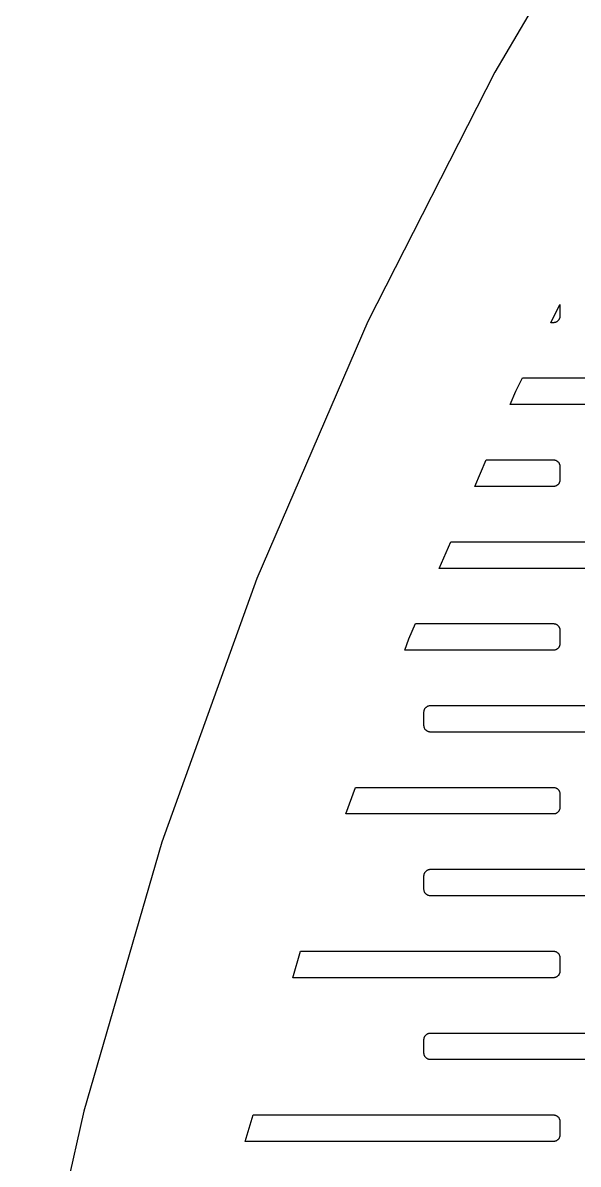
# Model space of a CAD drawing. Header units: metres. Extents: x -218 to 218, y -218 to 218.
# Drawn here: x -213.9 to -186.8, y 51.6 to 107.3 of the extents above; entities that cross this region are included whole.
import ezdxf

# ---------------------------------------------------------------- set-up
doc = ezdxf.new("R2010")
doc.units = ezdxf.units.M

msp = doc.modelspace()

# ---------------------------------------------------------------- linework, layer by layer
for p, q in [((-183.892, 116.702), (-190.857, 104.925)), ((-190.857, 104.925), (-197.069, 92.7335)), ((-188.123, 92.6778), (-187.672, 93.5626)), ((-187.672, 93.5626), (-187.672, 93.0028)), ((-197.069, 92.7335), (-202.503, 80.1765)), ((-187.997, 92.6778), (-188.123, 92.6778)), ((-187.977, 92.6784), (-187.997, 92.6778)), ((-187.956, 92.6804), (-187.977, 92.6784)), ((-187.936, 92.6835), (-187.956, 92.6804)), ((-187.916, 92.688), (-187.936, 92.6835)), ((-187.897, 92.6937), (-187.916, 92.688)), ((-187.878, 92.7006), (-187.897, 92.6937)), ((-187.859, 92.7087), (-187.878, 92.7006)), ((-187.841, 92.718), (-187.859, 92.7087)), ((-187.823, 92.7284), (-187.841, 92.718)), ((-187.806, 92.7399), (-187.823, 92.7284)), ((-187.79, 92.7524), (-187.806, 92.7399)), ((-187.775, 92.7659), (-187.79, 92.7524)), ((-187.76, 92.7803), (-187.775, 92.7659)), ((-187.747, 92.7956), (-187.76, 92.7803)), ((-187.734, 92.8118), (-187.747, 92.7956)), ((-187.723, 92.8287), (-187.734, 92.8118)), ((-187.712, 92.8462), (-187.723, 92.8287)), ((-187.703, 92.8644), (-187.712, 92.8462)), ((-187.695, 92.8831), (-187.703, 92.8644)), ((-187.688, 92.9024), (-187.695, 92.8831)), ((-187.682, 92.922), (-187.688, 92.9024)), ((-187.678, 92.9419), (-187.682, 92.922)), ((-187.675, 92.9621), (-187.678, 92.9419)), ((-187.673, 92.9824), (-187.675, 92.9621)), ((-187.672, 93.0028), (-187.673, 92.9824)), ((-189.83, 89.3273), (-189.499, 89.9778)), ((-189.499, 89.9778), (-162.997, 89.9778)), ((-190.111, 88.6778), (-189.83, 89.3273)), ((-162.997, 88.6778), (-190.111, 88.6778)), ((-191.842, 84.6778), (-191.28, 85.9778)), ((-191.28, 85.9778), (-187.997, 85.9778)), ((-187.997, 85.9778), (-187.977, 85.9772)), ((-187.977, 85.9772), (-187.956, 85.9752)), ((-187.956, 85.9752), (-187.936, 85.972)), ((-187.936, 85.972), (-187.916, 85.9676)), ((-187.916, 85.9676), (-187.897, 85.9619)), ((-187.897, 85.9619), (-187.878, 85.955)), ((-187.878, 85.955), (-187.859, 85.9469)), ((-187.859, 85.9469), (-187.841, 85.9376)), ((-187.841, 85.9376), (-187.823, 85.9272)), ((-187.823, 85.9272), (-187.806, 85.9157)), ((-187.806, 85.9157), (-187.79, 85.9032)), ((-187.79, 85.9032), (-187.775, 85.8897)), ((-187.775, 85.8897), (-187.76, 85.8753)), ((-187.76, 85.8753), (-187.747, 85.86)), ((-187.747, 85.86), (-187.734, 85.8438)), ((-187.734, 85.8438), (-187.723, 85.8269)), ((-187.723, 85.8269), (-187.712, 85.8094)), ((-187.712, 85.8094), (-187.703, 85.7912)), ((-187.703, 85.7912), (-187.695, 85.7724)), ((-187.695, 85.7724), (-187.688, 85.7532)), ((-187.688, 85.7532), (-187.682, 85.7336)), ((-187.682, 85.7336), (-187.678, 85.7137)), ((-187.678, 85.7137), (-187.675, 85.6935)), ((-187.675, 85.6935), (-187.673, 85.6732)), ((-187.673, 85.6732), (-187.672, 85.6528)), ((-187.672, 85.6528), (-187.672, 85.0028)), ((-187.79, 84.7524), (-187.806, 84.7399)), ((-187.775, 84.7659), (-187.79, 84.7524)), ((-187.76, 84.7803), (-187.775, 84.7659)), ((-187.747, 84.7956), (-187.76, 84.7803)), ((-187.734, 84.8118), (-187.747, 84.7956)), ((-187.723, 84.8287), (-187.734, 84.8118)), ((-187.712, 84.8462), (-187.723, 84.8287)), ((-187.703, 84.8644), (-187.712, 84.8462)), ((-187.695, 84.8831), (-187.703, 84.8644)), ((-187.688, 84.9024), (-187.695, 84.8831)), ((-187.682, 84.922), (-187.688, 84.9024)), ((-187.678, 84.9419), (-187.682, 84.922)), ((-187.675, 84.9621), (-187.678, 84.9419)), ((-187.673, 84.9824), (-187.675, 84.9621)), ((-187.672, 85.0028), (-187.673, 84.9824)), ((-187.997, 84.6778), (-191.842, 84.6778)), ((-187.977, 84.6784), (-187.997, 84.6778)), ((-187.956, 84.6804), (-187.977, 84.6784)), ((-187.936, 84.6835), (-187.956, 84.6804)), ((-187.916, 84.688), (-187.936, 84.6835)), ((-187.897, 84.6937), (-187.916, 84.688)), ((-187.878, 84.7006), (-187.897, 84.6937)), ((-187.859, 84.7087), (-187.878, 84.7006)), ((-187.841, 84.718), (-187.859, 84.7087)), ((-187.823, 84.7284), (-187.841, 84.718)), ((-187.806, 84.7399), (-187.823, 84.7284)), ((-193.573, 80.6778), (-193.011, 81.9778)), ((-193.011, 81.9778), (-162.997, 81.9778)), ((-162.997, 80.6778), (-193.573, 80.6778)), ((-202.503, 80.1765), (-207.137, 67.303)), ((-195.064, 77.2315), (-194.742, 77.9778)), ((-194.742, 77.9778), (-187.997, 77.9778)), ((-187.997, 77.9778), (-187.977, 77.9772)), ((-187.977, 77.9772), (-187.956, 77.9752)), ((-187.956, 77.9752), (-187.936, 77.972)), ((-187.936, 77.972), (-187.916, 77.9676)), ((-187.916, 77.9676), (-187.897, 77.9619)), ((-187.897, 77.9619), (-187.878, 77.955)), ((-187.878, 77.955), (-187.859, 77.9469)), ((-187.859, 77.9469), (-187.841, 77.9376)), ((-187.841, 77.9376), (-187.823, 77.9272)), ((-187.823, 77.9272), (-187.806, 77.9157)), ((-187.806, 77.9157), (-187.79, 77.9032)), ((-187.79, 77.9032), (-187.775, 77.8897)), ((-187.775, 77.8897), (-187.76, 77.8753)), ((-187.76, 77.8753), (-187.747, 77.86)), ((-187.747, 77.86), (-187.734, 77.8438)), ((-187.734, 77.8438), (-187.723, 77.8269)), ((-187.723, 77.8269), (-187.712, 77.8094)), ((-187.712, 77.8094), (-187.703, 77.7912)), ((-187.703, 77.7912), (-187.695, 77.7724)), ((-187.695, 77.7724), (-187.688, 77.7532)), ((-187.688, 77.7532), (-187.682, 77.7336)), ((-187.682, 77.7336), (-187.678, 77.7137)), ((-187.678, 77.7137), (-187.675, 77.6935)), ((-187.675, 77.6935), (-187.673, 77.6732)), ((-187.673, 77.6732), (-187.672, 77.6528)), ((-187.672, 77.6528), (-187.672, 77.0028)), ((-195.264, 76.6778), (-195.064, 77.2315)), ((-187.675, 76.9621), (-187.678, 76.9419)), ((-187.673, 76.9824), (-187.675, 76.9621)), ((-187.672, 77.0028), (-187.673, 76.9824)), ((-187.997, 76.6778), (-195.264, 76.6778)), ((-187.977, 76.6784), (-187.997, 76.6778)), ((-187.956, 76.6804), (-187.977, 76.6784)), ((-187.936, 76.6835), (-187.956, 76.6804)), ((-187.916, 76.688), (-187.936, 76.6835)), ((-187.897, 76.6937), (-187.916, 76.688)), ((-187.878, 76.7006), (-187.897, 76.6937)), ((-187.859, 76.7087), (-187.878, 76.7006)), ((-187.841, 76.718), (-187.859, 76.7087)), ((-187.823, 76.7284), (-187.841, 76.718)), ((-187.806, 76.7399), (-187.823, 76.7284)), ((-187.79, 76.7524), (-187.806, 76.7399)), ((-187.775, 76.7659), (-187.79, 76.7524)), ((-187.76, 76.7803), (-187.775, 76.7659)), ((-187.747, 76.7956), (-187.76, 76.7803)), ((-187.734, 76.8118), (-187.747, 76.7956)), ((-187.723, 76.8287), (-187.734, 76.8118)), ((-187.712, 76.8462), (-187.723, 76.8287)), ((-187.703, 76.8644), (-187.712, 76.8462)), ((-187.695, 76.8831), (-187.703, 76.8644)), ((-187.688, 76.9024), (-187.695, 76.8831)), ((-187.682, 76.922), (-187.688, 76.9024)), ((-187.678, 76.9419), (-187.682, 76.922)), ((-194.322, 73.6732), (-194.32, 73.6935)), ((-194.322, 73.6528), (-194.322, 73.6732)), ((-194.322, 73.0028), (-194.322, 73.6528)), ((-194.32, 73.6935), (-194.316, 73.7137)), ((-194.316, 73.7137), (-194.312, 73.7336)), ((-194.312, 73.7336), (-194.306, 73.7532)), ((-194.306, 73.7532), (-194.299, 73.7724)), ((-194.299, 73.7724), (-194.291, 73.7912)), ((-194.291, 73.7912), (-194.282, 73.8094)), ((-194.282, 73.8094), (-194.272, 73.8269)), ((-194.272, 73.8269), (-194.26, 73.8438)), ((-194.26, 73.8438), (-194.248, 73.86)), ((-194.248, 73.86), (-194.234, 73.8753)), ((-194.234, 73.8753), (-194.22, 73.8897)), ((-194.22, 73.8897), (-194.204, 73.9032)), ((-194.204, 73.9032), (-194.188, 73.9157)), ((-194.188, 73.9157), (-194.171, 73.9272)), ((-194.171, 73.9272), (-194.154, 73.9376)), ((-194.154, 73.9376), (-194.136, 73.9469)), ((-194.136, 73.9469), (-194.117, 73.955)), ((-194.117, 73.955), (-194.098, 73.9619)), ((-194.098, 73.9619), (-194.078, 73.9676)), ((-194.078, 73.9676), (-194.058, 73.972)), ((-194.058, 73.972), (-194.038, 73.9752)), ((-194.038, 73.9752), (-194.018, 73.9772)), ((-194.018, 73.9772), (-193.997, 73.9778)), ((-193.997, 73.9778), (-162.997, 73.9778)), ((-194.322, 72.9824), (-194.322, 73.0028)), ((-194.32, 72.9621), (-194.322, 72.9824)), ((-194.316, 72.9419), (-194.32, 72.9621)), ((-194.312, 72.922), (-194.316, 72.9419)), ((-194.306, 72.9024), (-194.312, 72.922)), ((-194.299, 72.8831), (-194.306, 72.9024)), ((-194.291, 72.8644), (-194.299, 72.8831)), ((-194.282, 72.8462), (-194.291, 72.8644)), ((-194.272, 72.8287), (-194.282, 72.8462)), ((-194.26, 72.8118), (-194.272, 72.8287)), ((-194.248, 72.7956), (-194.26, 72.8118)), ((-194.234, 72.7803), (-194.248, 72.7956)), ((-194.22, 72.7659), (-194.234, 72.7803)), ((-194.204, 72.7524), (-194.22, 72.7659)), ((-194.188, 72.7399), (-194.204, 72.7524)), ((-194.171, 72.7284), (-194.188, 72.7399)), ((-194.154, 72.718), (-194.171, 72.7284)), ((-194.136, 72.7087), (-194.154, 72.718)), ((-194.117, 72.7006), (-194.136, 72.7087)), ((-194.098, 72.6937), (-194.117, 72.7006)), ((-194.078, 72.688), (-194.098, 72.6937)), ((-194.058, 72.6835), (-194.078, 72.688)), ((-194.038, 72.6804), (-194.058, 72.6835)), ((-194.018, 72.6784), (-194.038, 72.6804)), ((-193.997, 72.6778), (-194.018, 72.6784)), ((-162.997, 72.6778), (-193.997, 72.6778)), ((-198.144, 68.6778), (-197.676, 69.9778)), ((-197.676, 69.9778), (-187.997, 69.9778)), ((-187.997, 69.9778), (-187.977, 69.9772)), ((-187.977, 69.9772), (-187.956, 69.9752)), ((-187.956, 69.9752), (-187.936, 69.972)), ((-187.936, 69.972), (-187.916, 69.9676)), ((-187.916, 69.9676), (-187.897, 69.9619)), ((-187.897, 69.9619), (-187.878, 69.955)), ((-187.878, 69.955), (-187.859, 69.9469)), ((-187.859, 69.9469), (-187.841, 69.9376)), ((-187.841, 69.9376), (-187.823, 69.9272)), ((-187.823, 69.9272), (-187.806, 69.9157)), ((-187.806, 69.9157), (-187.79, 69.9032)), ((-187.79, 69.9032), (-187.775, 69.8897)), ((-187.775, 69.8897), (-187.76, 69.8753)), ((-187.76, 69.8753), (-187.747, 69.86)), ((-187.747, 69.86), (-187.734, 69.8438)), ((-187.734, 69.8438), (-187.723, 69.8269)), ((-187.723, 69.8269), (-187.712, 69.8094)), ((-187.712, 69.8094), (-187.703, 69.7912)), ((-187.703, 69.7912), (-187.695, 69.7724)), ((-187.695, 69.7724), (-187.688, 69.7532)), ((-187.688, 69.7532), (-187.682, 69.7336)), ((-187.682, 69.7336), (-187.678, 69.7137)), ((-187.678, 69.7137), (-187.675, 69.6935)), ((-187.675, 69.6935), (-187.673, 69.6732)), ((-187.673, 69.6732), (-187.672, 69.6528)), ((-187.672, 69.6528), (-187.672, 69.0028)), ((-187.997, 68.6778), (-198.144, 68.6778)), ((-187.977, 68.6784), (-187.997, 68.6778)), ((-187.956, 68.6804), (-187.977, 68.6784)), ((-187.936, 68.6835), (-187.956, 68.6804)), ((-187.916, 68.688), (-187.936, 68.6835)), ((-187.897, 68.6937), (-187.916, 68.688)), ((-187.878, 68.7006), (-187.897, 68.6937)), ((-187.859, 68.7087), (-187.878, 68.7006)), ((-187.841, 68.718), (-187.859, 68.7087)), ((-187.823, 68.7284), (-187.841, 68.718)), ((-187.806, 68.7399), (-187.823, 68.7284)), ((-187.79, 68.7524), (-187.806, 68.7399)), ((-187.775, 68.7659), (-187.79, 68.7524)), ((-187.76, 68.7803), (-187.775, 68.7659)), ((-187.747, 68.7956), (-187.76, 68.7803)), ((-187.734, 68.8118), (-187.747, 68.7956)), ((-187.723, 68.8287), (-187.734, 68.8118)), ((-187.712, 68.8462), (-187.723, 68.8287)), ((-187.703, 68.8644), (-187.712, 68.8462)), ((-187.695, 68.8831), (-187.703, 68.8644)), ((-187.688, 68.9024), (-187.695, 68.8831)), ((-187.682, 68.922), (-187.688, 68.9024)), ((-187.678, 68.9419), (-187.682, 68.922)), ((-187.675, 68.9621), (-187.678, 68.9419)), ((-187.673, 68.9824), (-187.675, 68.9621)), ((-187.672, 69.0028), (-187.673, 68.9824)), ((-207.137, 67.303), (-210.955, 54.164)), ((-194.291, 65.7912), (-194.282, 65.8094)), ((-194.282, 65.8094), (-194.272, 65.8269)), ((-194.272, 65.8269), (-194.26, 65.8438)), ((-194.26, 65.8438), (-194.248, 65.86)), ((-194.248, 65.86), (-194.234, 65.8753)), ((-194.234, 65.8753), (-194.22, 65.8897)), ((-194.22, 65.8897), (-194.204, 65.9032)), ((-194.204, 65.9032), (-194.188, 65.9157)), ((-194.188, 65.9157), (-194.171, 65.9272)), ((-194.171, 65.9272), (-194.154, 65.9376)), ((-194.154, 65.9376), (-194.136, 65.9469)), ((-194.136, 65.9469), (-194.117, 65.955)), ((-194.117, 65.955), (-194.098, 65.9619)), ((-194.098, 65.9619), (-194.078, 65.9676)), ((-194.078, 65.9676), (-194.058, 65.972)), ((-194.058, 65.972), (-194.038, 65.9752)), ((-194.038, 65.9752), (-194.018, 65.9772)), ((-194.018, 65.9772), (-193.997, 65.9778)), ((-193.997, 65.9778), (-162.997, 65.9778)), ((-194.322, 65.6732), (-194.32, 65.6935)), ((-194.322, 65.6528), (-194.322, 65.6732)), ((-194.322, 65.0028), (-194.322, 65.6528)), ((-194.32, 65.6935), (-194.316, 65.7137)), ((-194.316, 65.7137), (-194.312, 65.7336)), ((-194.312, 65.7336), (-194.306, 65.7532)), ((-194.306, 65.7532), (-194.299, 65.7724)), ((-194.299, 65.7724), (-194.291, 65.7912)), ((-194.322, 64.9824), (-194.322, 65.0028)), ((-194.32, 64.9621), (-194.322, 64.9824)), ((-194.316, 64.9419), (-194.32, 64.9621)), ((-194.312, 64.922), (-194.316, 64.9419)), ((-194.306, 64.9024), (-194.312, 64.922)), ((-194.299, 64.8831), (-194.306, 64.9024)), ((-194.291, 64.8644), (-194.299, 64.8831)), ((-194.282, 64.8462), (-194.291, 64.8644)), ((-194.272, 64.8287), (-194.282, 64.8462)), ((-194.26, 64.8118), (-194.272, 64.8287)), ((-194.248, 64.7956), (-194.26, 64.8118)), ((-194.234, 64.7803), (-194.248, 64.7956)), ((-194.22, 64.7659), (-194.234, 64.7803)), ((-194.204, 64.7524), (-194.22, 64.7659)), ((-194.188, 64.7399), (-194.204, 64.7524)), ((-194.171, 64.7284), (-194.188, 64.7399)), ((-194.154, 64.718), (-194.171, 64.7284)), ((-194.136, 64.7087), (-194.154, 64.718)), ((-194.117, 64.7006), (-194.136, 64.7087)), ((-194.098, 64.6937), (-194.117, 64.7006)), ((-194.078, 64.688), (-194.098, 64.6937)), ((-194.058, 64.6835), (-194.078, 64.688)), ((-194.038, 64.6804), (-194.058, 64.6835)), ((-194.018, 64.6784), (-194.038, 64.6804)), ((-193.997, 64.6778), (-194.018, 64.6784)), ((-162.997, 64.6778), (-193.997, 64.6778)), ((-200.736, 60.6778), (-200.358, 61.9778)), ((-200.358, 61.9778), (-187.997, 61.9778)), ((-187.997, 61.9778), (-187.977, 61.9772)), ((-187.977, 61.9772), (-187.956, 61.9752)), ((-187.956, 61.9752), (-187.936, 61.972)), ((-187.936, 61.972), (-187.916, 61.9676)), ((-187.916, 61.9676), (-187.897, 61.9619)), ((-187.897, 61.9619), (-187.878, 61.955)), ((-187.878, 61.955), (-187.859, 61.9469)), ((-187.859, 61.9469), (-187.841, 61.9376)), ((-187.841, 61.9376), (-187.823, 61.9272)), ((-187.823, 61.9272), (-187.806, 61.9157)), ((-187.806, 61.9157), (-187.79, 61.9032)), ((-187.79, 61.9032), (-187.775, 61.8897)), ((-187.775, 61.8897), (-187.76, 61.8753)), ((-187.76, 61.8753), (-187.747, 61.86)), ((-187.747, 61.86), (-187.734, 61.8438)), ((-187.734, 61.8438), (-187.723, 61.8269)), ((-187.723, 61.8269), (-187.712, 61.8094)), ((-187.712, 61.8094), (-187.703, 61.7912)), ((-187.703, 61.7912), (-187.695, 61.7724)), ((-187.695, 61.7724), (-187.688, 61.7532)), ((-187.688, 61.7532), (-187.682, 61.7336)), ((-187.682, 61.7336), (-187.678, 61.7137)), ((-187.678, 61.7137), (-187.675, 61.6935)), ((-187.675, 61.6935), (-187.673, 61.6732)), ((-187.673, 61.6732), (-187.672, 61.6528)), ((-187.672, 61.6528), (-187.672, 61.0028)), ((-187.76, 60.7803), (-187.775, 60.7659)), ((-187.747, 60.7956), (-187.76, 60.7803)), ((-187.734, 60.8118), (-187.747, 60.7956)), ((-187.723, 60.8286), (-187.734, 60.8118)), ((-187.712, 60.8462), (-187.723, 60.8286)), ((-187.703, 60.8644), (-187.712, 60.8462)), ((-187.695, 60.8831), (-187.703, 60.8644)), ((-187.688, 60.9024), (-187.695, 60.8831)), ((-187.682, 60.922), (-187.688, 60.9024)), ((-187.678, 60.9419), (-187.682, 60.922)), ((-187.675, 60.9621), (-187.678, 60.9419)), ((-187.673, 60.9824), (-187.675, 60.9621)), ((-187.672, 61.0028), (-187.673, 60.9824)), ((-187.997, 60.6778), (-200.736, 60.6778)), ((-187.977, 60.6784), (-187.997, 60.6778)), ((-187.956, 60.6804), (-187.977, 60.6784)), ((-187.936, 60.6835), (-187.956, 60.6804)), ((-187.916, 60.688), (-187.936, 60.6835)), ((-187.897, 60.6937), (-187.916, 60.688)), ((-187.878, 60.7006), (-187.897, 60.6937)), ((-187.859, 60.7087), (-187.878, 60.7006)), ((-187.841, 60.718), (-187.859, 60.7087)), ((-187.823, 60.7284), (-187.841, 60.718)), ((-187.806, 60.7399), (-187.823, 60.7284)), ((-187.79, 60.7524), (-187.806, 60.7399)), ((-187.775, 60.7659), (-187.79, 60.7524)), ((-194.322, 57.6732), (-194.32, 57.6935)), ((-194.322, 57.6528), (-194.322, 57.6732)), ((-194.322, 57.0028), (-194.322, 57.6528)), ((-194.32, 57.6935), (-194.316, 57.7137)), ((-194.316, 57.7137), (-194.312, 57.7336)), ((-194.312, 57.7336), (-194.306, 57.7532)), ((-194.306, 57.7532), (-194.299, 57.7724)), ((-194.299, 57.7724), (-194.291, 57.7912)), ((-194.291, 57.7912), (-194.282, 57.8094)), ((-194.282, 57.8094), (-194.272, 57.8269)), ((-194.272, 57.8269), (-194.26, 57.8438)), ((-194.26, 57.8438), (-194.248, 57.86)), ((-194.248, 57.86), (-194.234, 57.8753)), ((-194.234, 57.8753), (-194.22, 57.8897)), ((-194.22, 57.8897), (-194.204, 57.9032)), ((-194.204, 57.9032), (-194.188, 57.9157)), ((-194.188, 57.9157), (-194.171, 57.9272)), ((-194.171, 57.9272), (-194.154, 57.9376)), ((-194.154, 57.9376), (-194.136, 57.9469)), ((-194.136, 57.9469), (-194.117, 57.955)), ((-194.117, 57.955), (-194.098, 57.9619)), ((-194.098, 57.9619), (-194.078, 57.9676)), ((-194.078, 57.9676), (-194.058, 57.972)), ((-194.058, 57.972), (-194.038, 57.9752)), ((-194.038, 57.9752), (-194.018, 57.9772)), ((-194.018, 57.9772), (-193.997, 57.9778)), ((-193.997, 57.9778), (-162.997, 57.9778)), ((-194.322, 56.9824), (-194.322, 57.0028)), ((-194.32, 56.9621), (-194.322, 56.9824)), ((-194.316, 56.9419), (-194.32, 56.9621)), ((-194.312, 56.922), (-194.316, 56.9419)), ((-194.306, 56.9024), (-194.312, 56.922)), ((-194.299, 56.8831), (-194.306, 56.9024)), ((-194.291, 56.8644), (-194.299, 56.8831)), ((-194.282, 56.8462), (-194.291, 56.8644)), ((-194.272, 56.8286), (-194.282, 56.8462)), ((-194.26, 56.8118), (-194.272, 56.8286)), ((-194.248, 56.7956), (-194.26, 56.8118)), ((-194.234, 56.7803), (-194.248, 56.7956)), ((-194.22, 56.7659), (-194.234, 56.7803)), ((-194.204, 56.7524), (-194.22, 56.7659)), ((-194.188, 56.7399), (-194.204, 56.7524)), ((-194.171, 56.7284), (-194.188, 56.7399)), ((-194.154, 56.718), (-194.171, 56.7284)), ((-194.136, 56.7087), (-194.154, 56.718)), ((-194.117, 56.7006), (-194.136, 56.7087)), ((-194.098, 56.6937), (-194.117, 56.7006)), ((-194.078, 56.688), (-194.098, 56.6937)), ((-194.058, 56.6835), (-194.078, 56.688)), ((-194.038, 56.6804), (-194.058, 56.6835)), ((-194.018, 56.6784), (-194.038, 56.6804)), ((-193.997, 56.6778), (-194.018, 56.6784)), ((-162.997, 56.6778), (-193.997, 56.6778)), ((-210.955, 54.164), (-213.939, 40.8111)), ((-203.06, 52.6778), (-202.682, 53.9778)), ((-202.682, 53.9778), (-187.997, 53.9778)), ((-187.997, 53.9778), (-187.977, 53.9772)), ((-187.977, 53.9772), (-187.956, 53.9752)), ((-187.956, 53.9752), (-187.936, 53.972)), ((-187.936, 53.972), (-187.916, 53.9676)), ((-187.916, 53.9676), (-187.897, 53.9619)), ((-187.897, 53.9619), (-187.878, 53.955)), ((-187.878, 53.955), (-187.859, 53.9469)), ((-187.859, 53.9469), (-187.841, 53.9376)), ((-187.841, 53.9376), (-187.823, 53.9272)), ((-187.823, 53.9272), (-187.806, 53.9157)), ((-187.806, 53.9157), (-187.79, 53.9032)), ((-187.79, 53.9032), (-187.775, 53.8897)), ((-187.775, 53.8897), (-187.76, 53.8753)), ((-187.76, 53.8753), (-187.747, 53.86)), ((-187.747, 53.86), (-187.734, 53.8438)), ((-187.734, 53.8438), (-187.723, 53.8269)), ((-187.723, 53.8269), (-187.712, 53.8094)), ((-187.712, 53.8094), (-187.703, 53.7912)), ((-187.703, 53.7912), (-187.695, 53.7724)), ((-187.695, 53.7724), (-187.688, 53.7532)), ((-187.688, 53.7532), (-187.682, 53.7336)), ((-187.682, 53.7336), (-187.678, 53.7137)), ((-187.678, 53.7137), (-187.675, 53.6935)), ((-187.675, 53.6935), (-187.673, 53.6732)), ((-187.673, 53.6732), (-187.672, 53.6528)), ((-187.672, 53.6528), (-187.672, 53.0028)), ((-187.673, 52.9824), (-187.675, 52.9621)), ((-187.672, 53.0028), (-187.673, 52.9824)), ((-187.997, 52.6778), (-203.06, 52.6778)), ((-187.977, 52.6784), (-187.997, 52.6778)), ((-187.956, 52.6804), (-187.977, 52.6784)), ((-187.936, 52.6835), (-187.956, 52.6804)), ((-187.916, 52.688), (-187.936, 52.6835)), ((-187.897, 52.6937), (-187.916, 52.688)), ((-187.878, 52.7006), (-187.897, 52.6937)), ((-187.859, 52.7087), (-187.878, 52.7006)), ((-187.841, 52.718), (-187.859, 52.7087)), ((-187.823, 52.7284), (-187.841, 52.718)), ((-187.806, 52.7399), (-187.823, 52.7284)), ((-187.79, 52.7524), (-187.806, 52.7399)), ((-187.775, 52.7659), (-187.79, 52.7524)), ((-187.76, 52.7803), (-187.775, 52.7659)), ((-187.747, 52.7956), (-187.76, 52.7803)), ((-187.734, 52.8118), (-187.747, 52.7956)), ((-187.723, 52.8286), (-187.734, 52.8118)), ((-187.712, 52.8462), (-187.723, 52.8286)), ((-187.703, 52.8644), (-187.712, 52.8462)), ((-187.695, 52.8831), (-187.703, 52.8644)), ((-187.688, 52.9024), (-187.695, 52.8831)), ((-187.682, 52.922), (-187.688, 52.9024)), ((-187.678, 52.9419), (-187.682, 52.922)), ((-187.675, 52.9621), (-187.678, 52.9419))]:
    msp.add_line(p, q)

doc.saveas('drawing.dxf')
